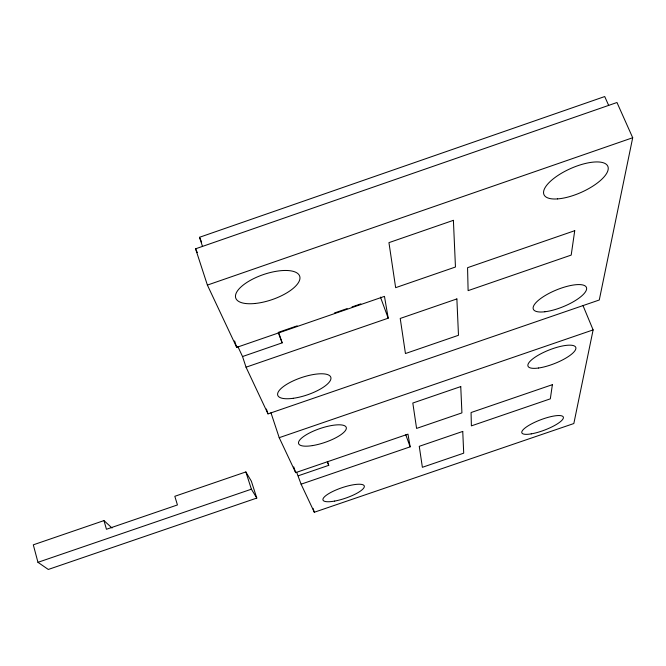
<?xml version="1.0" encoding="UTF-8"?>
<svg xmlns="http://www.w3.org/2000/svg" width="666" height="666" viewBox="0 0 666 666"><rect width="100%" height="100%" fill="white"/><g stroke="black" fill="none" stroke-linecap="round" stroke-linejoin="round"><path stroke-width="1" d="M582.933 305.428L593.115 329.903L573.834 423.534L314.31 512.246L301.099 484.182L296.603 472.144M246.037 367.199L388.195 318.19L384.473 296.37L236.705 347.377L207.392 285.09L195.571 248.809L616.974 102.506L632.7 137.737L599.275 300L268.015 413.894L246.037 367.199L242.532 356.535L237.812 346.437M202.506 246.453L199.5 237.296L604.72 96.545L608.674 105.444M207.392 285.09L632.7 137.737M297.178 325.849L278.571 332.276L282.159 342.857L242.532 356.535M334.407 312.995L347.144 308.599M352.039 306.909L360.855 303.863M270.945 412.695L279.212 437.679L593.115 329.903M103.979 520.596L33.3 544.83L37.954 562.32L48.293 569.455L256.785 498.068L251.357 481.177L245.854 471.936L174.825 496.295L177.439 504.945L106.443 529.279L103.979 520.596L112.03 528.005M279.212 437.679L295.662 472.635L407.975 434.149L410.139 446.844L301.099 484.182M37.954 562.32L251.39 489.194L256.785 498.068M298.301 475.765L328.729 465.343L327.464 461.621M195.571 248.809L197.319 252.58M199.5 237.296L201.615 242.024M278.213 332.484L282.159 342.857M327.314 461.621L328.729 465.343M380.452 297.103L388.195 318.19M405.794 434.798L410.139 446.844M313.003 508.333L314.31 512.246M293.748 466.866L295.662 472.635M266.408 409.024L268.015 413.894M234.599 340.934L236.705 347.377M245.854 471.936L251.39 489.194M552.389 384.673L550.324 398.842L471.386 425.874L471.062 412.537L552.389 384.673M574.733 230.694L571.195 255.095L468.115 290.634L467.557 267.69L574.733 230.694M453.396 220.338L388.944 242.64L395.646 287.67L455.461 267.016L453.396 220.338M456.876 298.926L400.224 318.448L405.444 353.538L458.483 335.289L456.876 298.926M460.755 386.58L412.812 403.03L416.583 428.413L461.921 412.878L460.755 386.58M462.745 431.426L419.255 446.32L422.377 467.307L463.711 453.171L462.745 431.426M544.88 311.763A28.696 9.033 -22.3 0 0 586.563 289.294A28.696 9.033 -22.3 0 0 548.11 293.873A28.696 9.033 -22.3 0 0 544.88 311.763M293.315 398.293A28.03 9.124 -18.8 0 0 330.819 377.297A28.03 9.124 -18.8 0 0 288.661 383.191A28.03 9.124 -18.8 0 0 293.315 398.293M255.095 303.48A33.783 13.253 -18.9 0 0 299.733 276.332A33.783 13.253 -18.9 0 0 248.335 281.527A33.783 13.253 -18.9 0 0 255.095 303.48M557.459 198.909A34.915 13.029 -24 0 0 608.133 169.614A34.915 13.029 -24 0 0 562.146 172.86A34.915 13.029 -24 0 0 557.459 198.909M531.227 433.874A22.169 5.503 -20.8 0 0 563.378 417.923A22.169 5.503 -20.8 0 0 533.175 423.043A22.169 5.503 -20.8 0 0 531.227 433.874M334.673 501.073A21.828 5.536 -18.8 0 0 364.285 486.005A21.828 5.536 -18.8 0 0 331.859 491.916A21.828 5.536 -18.8 0 0 334.673 501.073M312.362 445.612A25.166 7.359 -18.8 0 0 346.253 427.43A25.166 7.359 -18.8 0 0 308.616 433.433A25.166 7.359 -18.8 0 0 312.362 445.612M538.603 368.007A25.666 7.301 -21.5 0 0 575.865 348.651A25.666 7.301 -21.5 0 0 541.2 353.596A25.666 7.301 -21.5 0 0 538.603 368.007"/></g></svg>
